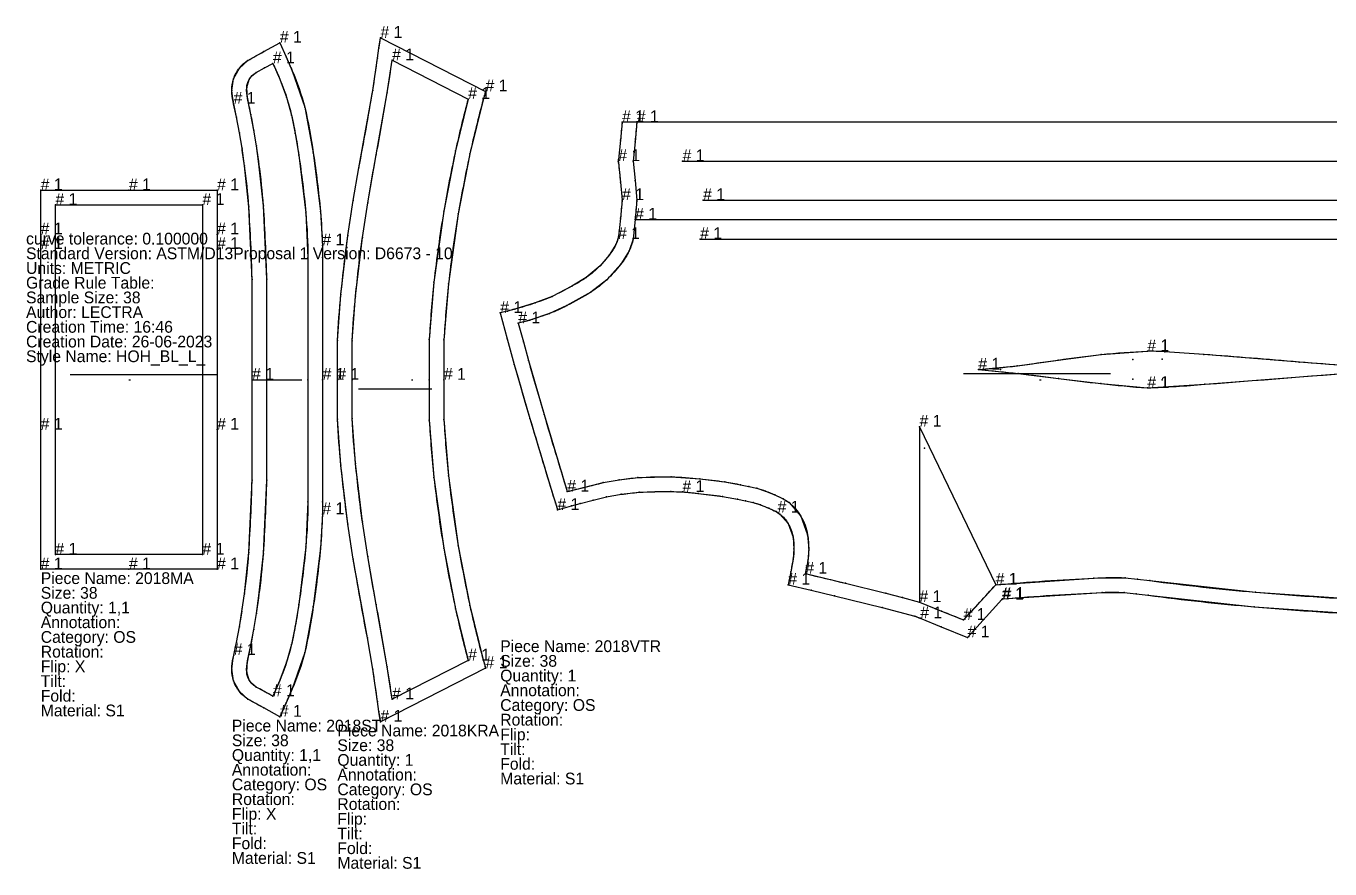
# Model space of a CAD drawing. Extents: x -10 to 7132, y -420 to 335.
# Drawn here: x -10 to 877, y -333 to 241 of the extents above; entities that cross this region are included whole.
import ezdxf
from ezdxf.enums import TextEntityAlignment as Align

# ---------------------------------------------------------------- set-up
doc = ezdxf.new("R2010")
doc.units = 0

# ---------------------------------------------------------------- blocks, each defined once
blk = doc.blocks.new('2018MA-S_38')
at = {"layer": '1'}
blk.add_lwpolyline([(-1574.891, -5104.6558), (-1574.891, -5134.6558), (-1574.891, -5144.6558), (-1574.891, -5267.4639), (-1574.891, -5362.4648), (-1634.892, -5362.4648), (-1694.891, -5362.4648), (-1694.891, -5267.4648), (-1694.891, -5144.6558), (-1694.891, -5134.6558), (-1694.891, -5104.6558), (-1634.8929, -5104.6558)], close=True, dxfattribs=at)
at = {"layer": '14'}
blk.add_lwpolyline([(-1584.891, -5114.6558), (-1584.892, -5352.4648), (-1684.891, -5352.4639), (-1684.89, -5114.6558)], close=True, dxfattribs=at)
at = {"layer": '2'}
for p in [(-1694.891, -5104.6558), (-1574.891, -5104.6558), (-1684.89, -5114.6558), (-1584.891, -5114.6558), (-1684.891, -5352.4639), (-1584.892, -5352.4648), (-1694.891, -5362.4648), (-1574.891, -5362.4648)]:
    blk.add_point(p, dxfattribs=at)
at = {"layer": '3'}
for p in [(-1634.8929, -5104.6558), (-1694.891, -5134.6558), (-1574.891, -5134.6558), (-1694.891, -5144.6558), (-1574.891, -5144.6558), (-1694.891, -5267.4648), (-1574.891, -5267.4639), (-1634.892, -5362.4648)]:
    blk.add_point(p, dxfattribs=at)
at = {"layer": '4'}
for p in [(-1634.8929, -5104.6558, 10), (-1694.891, -5134.6558, 10), (-1574.891, -5134.6558, 10), (-1694.891, -5144.6558, 10), (-1574.891, -5144.6558, 10), (-1694.891, -5267.4648, 10), (-1574.891, -5267.4639, 10), (-1634.892, -5362.4648, 10)]:
    blk.add_point(p, dxfattribs=at)
at = {"layer": '5'}
blk.add_line((-1634.8911, -5233.5596), (-1633.8911, -5233.5596), dxfattribs=at)
at = {"layer": '7'}
blk.add_line((-1674.892, -5229.9268), (-1574.891, -5229.9268), dxfattribs=at)
at = {"layer": '84'}
blk.add_lwpolyline([(-1574.891, -5104.6558), (-1574.891, -5134.6558), (-1574.891, -5144.6558), (-1574.891, -5267.4639), (-1574.891, -5362.4648), (-1634.892, -5362.4648), (-1694.891, -5362.4648), (-1694.891, -5267.4648), (-1694.891, -5144.6558), (-1694.891, -5134.6558, 0.0001), (-1694.891, -5104.6558), (-1634.8929, -5104.6558)], format="xyb", close=True, dxfattribs=at)
at = {"layer": '87'}
blk.add_lwpolyline([(-1584.891, -5114.6558), (-1584.892, -5352.4648), (-1684.891, -5352.4639), (-1684.89, -5114.6558)], close=True, dxfattribs=at)
at = {"layer": '1'}
for s, p in [('# 1', (-1694.891, -5104.6558)), ('# 1', (-1574.891, -5104.6558)), ('# 1', (-1694.891, -5362.4648)), ('# 1', (-1574.891, -5362.4648)), ('Piece Name: 2018MA', (-1694.8911, -5372.4644)), ('Size: 38', (-1694.8911, -5382.4644)), ('Quantity: 1,1', (-1694.8911, -5392.4644)), ('Annotation: ', (-1694.8911, -5402.4644)), ('Category: OS', (-1694.8911, -5412.4644)), ('Rotation: ', (-1694.8911, -5422.4644)), ('Flip: X', (-1694.8911, -5432.4644)), ('Tilt: ', (-1694.8911, -5442.4644)), ('Fold: ', (-1694.8911, -5452.4644)), ('Material: S1', (-1694.8911, -5462.4644))]:
    blk.add_text(s, height=8, dxfattribs=at).set_placement(p)
at = {"layer": '1', "flags": 2}
for p2 in [(-1694.891, -5134.6558), (-1694.891, -5144.6558), (-1694.891, -5267.4648), (-1634.8929, -5104.6558), (-1634.892, -5362.4648), (-1574.891, -5134.6558), (-1574.891, -5144.6558), (-1574.891, -5267.4639)]:
    blk.add_attdef('Dependency', text='', height=10, dxfattribs=at).set_placement((-1574.891, -5104.6558), p2, align=Align.ALIGNED)
at = {"layer": '14'}
for p in [(-1684.89, -5114.6558), (-1584.891, -5114.6558), (-1684.891, -5352.4639), (-1584.892, -5352.4648)]:
    blk.add_text('# 1', height=8, dxfattribs=at).set_placement(p)
at = {"layer": '4'}
for p in [(-1634.8929, -5104.6558), (-1694.891, -5134.6558), (-1574.891, -5134.6558), (-1694.891, -5144.6558), (-1574.891, -5144.6558), (-1694.891, -5267.4648), (-1574.891, -5267.4639), (-1634.892, -5362.4648)]:
    blk.add_text('# 1', height=8, dxfattribs=at).set_placement(p)
blk = doc.blocks.new('2018ST-S_38')
at = {"layer": '1'}
blk.add_lwpolyline([(-790.72, -4721.5801), (-801.634, -4715.5732), (-812.523, -4709.5229), (-818.286, -4704.4038), (-822.25, -4697.041), (-823.389, -4689.2271), (-822.458, -4681.5332), (-822.051, -4679.5859), (-820.287, -4670.9419), (-818.234, -4660.3262), (-816.493, -4649.8652), (-814.86, -4637.9678), (-811.867, -4609.9419), (-809.623, -4560.561), (-809.623, -4492.377), (-809.623, -4492.3701), (-809.623, -4424.1929), (-811.866, -4374.812), (-814.858, -4346.7861), (-816.49, -4334.8882), (-818.232, -4324.4282), (-820.283, -4313.812), (-822.168, -4304.5962), (-822.455, -4303.2202), (-823.389, -4295.5278), (-822.254, -4287.7119), (-818.295, -4280.3472), (-812.535, -4275.2231), (-801.647, -4269.1729), (-790.733, -4263.166), (-786.546, -4272.6689), (-782.366, -4282.1938), (-773.842, -4306.8779), (-768.014, -4338.0601), (-763.166, -4377.9468), (-761.791, -4400.9531), (-761.622, -4409.2808), (-761.622, -4492.3618), (-761.622, -4492.3701), (-761.622, -4575.4429), (-761.79, -4583.771), (-763.164, -4606.7769), (-768.012, -4646.6631), (-773.838, -4677.8462), (-782.36, -4702.5308), (-786.54, -4712.0562)], close=True, dxfattribs=at)
at = {"layer": '14'}
blk.add_lwpolyline([(-795.481, -4707.5449), (-801.146, -4704.4268), (-806.811, -4701.3091), (-809.722, -4699.0239), (-811.543, -4696.561), (-813.31, -4691.1328), (-812.647, -4683.5752), (-810.427, -4672.8521), (-808.391, -4662.0918), (-806.605, -4651.3618), (-804.941, -4639.3242), (-801.891, -4610.6318), (-799.623, -4560.6982), (-799.623, -4492.3701), (-799.623, -4424.04), (-801.891, -4374.1069), (-804.94, -4345.415), (-806.604, -4333.377), (-808.391, -4322.6479), (-810.427, -4311.8872), (-812.647, -4301.1641), (-813.31, -4293.606), (-811.544, -4288.1782), (-809.722, -4285.7148), (-806.811, -4283.4302), (-801.146, -4280.312), (-795.481, -4277.1938), (-793.511, -4281.6812), (-791.542, -4286.168), (-786.178, -4300.2339), (-782.817, -4312.3882), (-780.237, -4324.9028), (-777.879, -4339.5181), (-773.126, -4378.834), (-771.622, -4409.3589), (-771.622, -4492.3701), (-771.621, -4575.3799), (-773.127, -4605.9058), (-777.879, -4645.2212), (-780.237, -4659.8359), (-782.817, -4672.3511), (-786.179, -4684.5059), (-791.542, -4698.5708), (-793.511, -4703.0581)], close=True, dxfattribs=at)
at = {"layer": '2'}
for p in [(-790.733, -4263.166), (-818.295, -4280.3472), (-795.481, -4277.1938), (-822.254, -4287.7119), (-811.544, -4288.1782), (-813.31, -4293.606), (-771.622, -4409.3589), (-809.623, -4492.3701), (-809.623, -4492.377), (-761.622, -4492.3618), (-761.622, -4492.3701), (-771.621, -4575.3799), (-773.838, -4677.8462), (-813.31, -4691.1328), (-822.25, -4697.041), (-811.543, -4696.561), (-818.286, -4704.4038), (-795.481, -4707.5449), (-790.72, -4721.5801)]:
    blk.add_point(p, dxfattribs=at)
at = {"layer": '3'}
for p in [(-801.647, -4269.1729), (-786.546, -4272.6689), (-812.535, -4275.2231), (-806.811, -4283.4302), (-801.146, -4280.312), (-793.511, -4281.6812), (-782.366, -4282.1938), (-809.722, -4285.7148), (-791.542, -4286.168), (-823.389, -4295.5278), (-812.647, -4301.1641), (-786.178, -4300.2339), (-822.455, -4303.2202), (-822.168, -4304.5962), (-773.842, -4306.8779), (-820.283, -4313.812), (-810.427, -4311.8872), (-782.817, -4312.3882), (-818.232, -4324.4282), (-808.391, -4322.6479), (-780.237, -4324.9028), (-816.49, -4334.8882), (-806.604, -4333.377), (-804.94, -4345.415), (-777.879, -4339.5181), (-768.014, -4338.0601), (-814.858, -4346.7861), (-811.866, -4374.812), (-801.891, -4374.1069), (-773.126, -4378.834), (-763.166, -4377.9468), (-761.791, -4400.9531), (-761.622, -4409.2808), (-809.623, -4424.1929), (-799.623, -4424.04), (-799.623, -4492.3701), (-771.622, -4492.3701), (-809.623, -4560.561), (-799.623, -4560.6982), (-761.622, -4575.4429), (-761.79, -4583.771), (-811.867, -4609.9419), (-801.891, -4610.6318), (-773.127, -4605.9058), (-763.164, -4606.7769), (-814.86, -4637.9678), (-804.941, -4639.3242), (-777.879, -4645.2212), (-768.012, -4646.6631), (-816.493, -4649.8652), (-806.605, -4651.3618), (-818.234, -4660.3262), (-808.391, -4662.0918), (-780.237, -4659.8359), (-820.287, -4670.9419), (-810.427, -4672.8521), (-782.817, -4672.3511), (-822.458, -4681.5332), (-822.051, -4679.5859), (-823.389, -4689.2271), (-812.647, -4683.5752), (-786.179, -4684.5059), (-809.722, -4699.0239), (-791.542, -4698.5708), (-806.811, -4701.3091), (-801.146, -4704.4268), (-793.511, -4703.0581), (-782.36, -4702.5308), (-812.523, -4709.5229), (-801.634, -4715.5732), (-786.54, -4712.0562)]:
    blk.add_point(p, dxfattribs=at)
at = {"layer": '4'}
for p in [(-822.168, -4304.5962, 10), (-761.791, -4400.9531, 10), (-809.623, -4492.3701, 10), (-761.622, -4492.3701, 10), (-761.79, -4583.771, 10), (-822.051, -4679.5859, 10)]:
    blk.add_point(p, dxfattribs=at)
at = {"layer": '5'}
blk.add_line((-792.5054, -4492.3691), (-791.5054, -4492.3691), dxfattribs=at)
at = {"layer": '7'}
blk.add_line((-809.172, -4492.3691), (-775.839, -4492.3691), dxfattribs=at)
at = {"layer": '84'}
blk.add_lwpolyline([(-790.72, -4721.5801), (-801.634, -4715.5732, -0.0074), (-812.523, -4709.5229, -0.0825), (-818.286, -4704.4038, -0.0802), (-822.25, -4697.041, -0.0772), (-823.389, -4689.2271, -0.0559), (-822.458, -4681.5332, 0.0003), (-822.051, -4679.5859, 0.0062), (-820.287, -4670.9419), (-818.234, -4660.3262, -0.0001), (-816.493, -4649.8652, 0.0001), (-814.86, -4637.9678, 0.0196), (-811.867, -4609.9419, 0.0111), (-809.623, -4560.561), (-809.623, -4492.377), (-809.623, -4492.3701), (-809.623, -4424.1929, 0.0111), (-811.866, -4374.812, 0.0197), (-814.858, -4346.7861, -0.0001), (-816.49, -4334.8882, 0.0001), (-818.232, -4324.4282), (-820.283, -4313.812, 0.006), (-822.168, -4304.5962, -0.0002), (-822.455, -4303.2202, -0.0558), (-823.389, -4295.5278, -0.0774), (-822.254, -4287.7119, -0.0801), (-818.295, -4280.3472, -0.0825), (-812.535, -4275.2231, -0.0072), (-801.647, -4269.1729), (-790.733, -4263.166), (-786.546, -4272.6689, -0.0002), (-782.366, -4282.1938, -0.039), (-773.842, -4306.8779, -0.0254), (-768.014, -4338.0601, -0.0161), (-763.166, -4377.9468, -0.0133), (-761.791, -4400.9531, -0.0021), (-761.622, -4409.2808), (-761.622, -4492.3618), (-761.622, -4492.3701), (-761.622, -4575.4429, -0.0021), (-761.79, -4583.771, -0.0133), (-763.164, -4606.7769, -0.0162), (-768.012, -4646.6631, -0.0254), (-773.838, -4677.8462, -0.039), (-782.36, -4702.5308, -0.0001), (-786.54, -4712.0562, -0.0001)], format="xyb", close=True, dxfattribs=at)
at = {"layer": '87'}
blk.add_lwpolyline([(-795.481, -4707.5449, 0.0002), (-801.146, -4704.4268, 0.0001), (-806.811, -4701.3091, -0.0609), (-809.722, -4699.0239, -0.0734), (-811.543, -4696.561, -0.1154), (-813.31, -4691.1328, -0.0863), (-812.647, -4683.5752, -0.0013), (-810.427, -4672.8521, 0.0043), (-808.391, -4662.0918, 0.0074), (-806.605, -4651.3618, 0.0066), (-804.941, -4639.3242, 0.0192), (-801.891, -4610.6318, 0.0111), (-799.623, -4560.6982), (-799.623, -4492.3701), (-799.623, -4424.04, 0.0111), (-801.891, -4374.1069, 0.0192), (-804.94, -4345.415, 0.0066), (-806.604, -4333.377, 0.0074), (-808.391, -4322.6479, 0.0045), (-810.427, -4311.8872, -0.0015), (-812.647, -4301.1641, -0.0863), (-813.31, -4293.606, -0.1155), (-811.544, -4288.1782, -0.0733), (-809.722, -4285.7148, -0.0607), (-806.811, -4283.4302), (-801.146, -4280.312), (-795.481, -4277.1938, -0.0003), (-793.511, -4281.6812, -0.0001), (-791.542, -4286.168, -0.0216), (-786.178, -4300.2339, -0.0257), (-782.817, -4312.3882, -0.0116), (-780.237, -4324.9028, -0.01), (-777.879, -4339.5181, -0.0155), (-773.126, -4378.834, -0.0201), (-771.622, -4409.3589), (-771.622, -4492.3701), (-771.621, -4575.3799, -0.0201), (-773.127, -4605.9058, -0.0155), (-777.879, -4645.2212, -0.0101), (-780.237, -4659.8359, -0.0117), (-782.817, -4672.3511, -0.0257), (-786.179, -4684.5059, -0.0215), (-791.542, -4698.5708, 0.0001), (-793.511, -4703.0581, -0.0001)], format="xyb", close=True, dxfattribs=at)
at = {"layer": '1'}
for s, p in [('# 1', (-790.733, -4263.166)), ('# 1', (-790.72, -4721.5801)), ('Piece Name: 2018ST', (-823.3892, -4731.5801)), ('Size: 38', (-823.3892, -4741.5801)), ('Quantity: 1,1', (-823.3892, -4751.5801)), ('Annotation: ', (-823.3892, -4761.5801)), ('Category: OS', (-823.3892, -4771.5801)), ('Rotation: ', (-823.3892, -4781.5801)), ('Flip: X', (-823.3892, -4791.5801)), ('Tilt: ', (-823.3892, -4801.5801)), ('Fold: ', (-823.3892, -4811.5801)), ('Material: S1', (-823.3892, -4821.5801))]:
    blk.add_text(s, height=8, dxfattribs=at).set_placement(p)
at = {"layer": '1', "flags": 2}
for p2 in [(-822.168, -4304.5962), (-761.791, -4400.9531), (-809.623, -4492.3701), (-761.622, -4492.3701), (-761.79, -4583.771), (-822.051, -4679.5859)]:
    blk.add_attdef('Dependency', text='', height=10, dxfattribs=at).set_placement((-790.72, -4721.5801), p2, align=Align.ALIGNED)
at = {"layer": '14'}
for p in [(-795.481, -4277.1938), (-795.481, -4707.5449)]:
    blk.add_text('# 1', height=8, dxfattribs=at).set_placement(p)
at = {"layer": '4'}
for p in [(-822.168, -4304.5962), (-761.791, -4400.9531), (-809.623, -4492.3701), (-761.622, -4492.3701), (-761.79, -4583.771), (-822.051, -4679.5859)]:
    blk.add_text('# 1', height=8, dxfattribs=at).set_placement(p)
blk = doc.blocks.new('2018KRA-S_38')
at = {"layer": '1'}
blk.add_lwpolyline([(-800.378, -4165.0952), (-728.898, -4201.4951), (-729.677, -4204.3442), (-730.457, -4207.1938), (-739.538, -4244.043), (-747.407, -4284.7178), (-754.037, -4332.2969), (-757.186, -4370.5332), (-757.186, -4397.6411), (-757.186, -4397.6431), (-757.186, -4424.748), (-754.036, -4462.9839), (-747.407, -4510.564), (-739.538, -4551.2388), (-730.457, -4588.0879), (-729.678, -4590.937), (-728.898, -4593.7861), (-800.378, -4630.187), (-801.365, -4623.2642), (-802.352, -4616.3398), (-805.63, -4594.3848), (-809.268, -4573.231), (-818.856, -4519.6108), (-822.505, -4495.814), (-827.235, -4455.6108), (-829.68, -4424.4219), (-829.686, -4397.6411), (-829.686, -4397.6392), (-829.68, -4370.8608), (-827.235, -4339.6719), (-822.505, -4299.4692), (-818.878, -4275.8071), (-815.023, -4253.5942), (-805.63, -4200.8989), (-802.352, -4178.9429), (-801.365, -4172.019)], close=True, dxfattribs=at)
at = {"layer": '14'}
blk.add_lwpolyline([(-792.452, -4180.354), (-740.7, -4206.707), (-749.301, -4241.8779), (-757.268, -4283.0552), (-763.978, -4331.2148), (-767.186, -4370.2129), (-767.186, -4397.6401), (-767.186, -4425.0679), (-763.978, -4464.0659), (-757.269, -4512.2261), (-749.301, -4553.4028), (-740.699, -4588.5742), (-792.45, -4614.9282), (-795.762, -4592.7651), (-803.248, -4550.5342), (-809.003, -4517.9019), (-812.611, -4494.3589), (-817.288, -4454.5898), (-819.686, -4424.0688), (-819.686, -4397.6421), (-819.686, -4371.2148), (-817.288, -4340.6948), (-812.611, -4300.9258), (-809.003, -4277.3828), (-803.248, -4244.75), (-795.762, -4202.519)], close=True, dxfattribs=at)
at = {"layer": '2'}
for p in [(-800.378, -4165.0952), (-792.452, -4180.354), (-728.898, -4201.4951), (-740.7, -4206.707), (-829.686, -4397.6392), (-829.686, -4397.6411), (-757.186, -4397.6411), (-757.186, -4397.6431), (-740.699, -4588.5742), (-728.898, -4593.7861), (-792.45, -4614.9282), (-800.378, -4630.187)]:
    blk.add_point(p, dxfattribs=at)
at = {"layer": '3'}
for p in [(-801.365, -4172.019), (-802.352, -4178.9429), (-805.63, -4200.8989), (-795.762, -4202.519), (-730.457, -4207.1938), (-729.677, -4204.3442), (-803.248, -4244.75), (-749.301, -4241.8779), (-739.538, -4244.043), (-815.023, -4253.5942), (-818.878, -4275.8071), (-809.003, -4277.3828), (-757.268, -4283.0552), (-747.407, -4284.7178), (-822.505, -4299.4692), (-812.611, -4300.9258), (-763.978, -4331.2148), (-754.037, -4332.2969), (-827.235, -4339.6719), (-817.288, -4340.6948), (-829.68, -4370.8608), (-819.686, -4371.2148), (-767.186, -4370.2129), (-757.186, -4370.5332), (-819.686, -4397.6421), (-767.186, -4397.6401), (-829.68, -4424.4219), (-819.686, -4424.0688), (-767.186, -4425.0679), (-757.186, -4424.748), (-827.235, -4455.6108), (-817.288, -4454.5898), (-763.978, -4464.0659), (-754.036, -4462.9839), (-822.505, -4495.814), (-812.611, -4494.3589), (-757.269, -4512.2261), (-747.407, -4510.564), (-818.856, -4519.6108), (-809.003, -4517.9019), (-803.248, -4550.5342), (-749.301, -4553.4028), (-739.538, -4551.2388), (-809.268, -4573.231), (-795.762, -4592.7651), (-730.457, -4588.0879), (-729.678, -4590.937), (-805.63, -4594.3848), (-802.352, -4616.3398), (-801.365, -4623.2642)]:
    blk.add_point(p, dxfattribs=at)
at = {"layer": '4'}
for p in [(-829.686, -4397.6392, 10), (-757.186, -4397.6431, 10)]:
    blk.add_point(p, dxfattribs=at)
at = {"layer": '5'}
blk.add_line((-779.292, -4397.6406), (-778.292, -4397.6406), dxfattribs=at)
at = {"layer": '7'}
blk.add_line((-815.319, -4403.7881), (-765.319, -4403.7881), dxfattribs=at)
at = {"layer": '84'}
blk.add_lwpolyline([(-800.378, -4165.0952), (-728.898, -4201.4951, -0.0003), (-729.677, -4204.3442, -0.0005), (-730.457, -4207.1938, 0.0138), (-739.538, -4244.043, 0.012), (-747.407, -4284.7178, 0.0146), (-754.037, -4332.2969, 0.0122), (-757.186, -4370.5332), (-757.186, -4397.6411), (-757.186, -4397.6431), (-757.186, -4424.748, 0.0122), (-754.036, -4462.9839, 0.0146), (-747.407, -4510.564, 0.012), (-739.538, -4551.2388, 0.0138), (-730.457, -4588.0879, -0.0002), (-729.678, -4590.937, 0.0001), (-728.898, -4593.7861), (-800.378, -4630.187, 0.0001), (-801.365, -4623.2642, -0.0001), (-802.352, -4616.3398, 0.0068), (-805.63, -4594.3848), (-809.268, -4573.231, -0.0042), (-818.856, -4519.6108, -0.0061), (-822.505, -4495.814, -0.0103), (-827.235, -4455.6108, -0.0082), (-829.68, -4424.4219, -0.0004), (-829.686, -4397.6411, -0.0004), (-829.686, -4397.6392, -0.0004), (-829.68, -4370.8608, -0.0081), (-827.235, -4339.6719, -0.0103), (-822.505, -4299.4692, -0.006), (-818.878, -4275.8071), (-815.023, -4253.5942, 0.0049), (-805.63, -4200.8989, 0.0067), (-802.352, -4178.9429, 0.0001), (-801.365, -4172.019, 0.0002)], format="xyb", close=True, dxfattribs=at)
at = {"layer": '87'}
blk.add_lwpolyline([(-792.452, -4180.354), (-740.7, -4206.707, 0.013), (-749.301, -4241.8779, 0.012), (-757.268, -4283.0552, 0.0146), (-763.978, -4331.2148, 0.0122), (-767.186, -4370.2129), (-767.186, -4397.6401), (-767.186, -4425.0679, 0.0122), (-763.978, -4464.0659, 0.0146), (-757.269, -4512.2261, 0.012), (-749.301, -4553.4028, 0.013), (-740.699, -4588.5742), (-792.45, -4614.9282, 0.0068), (-795.762, -4592.7651, 0.0051), (-803.248, -4550.5342, -0.0043), (-809.003, -4517.9019, -0.006), (-812.611, -4494.3589, -0.0103), (-817.288, -4454.5898, -0.0079), (-819.686, -4424.0688), (-819.686, -4397.6421), (-819.686, -4371.2148, -0.0079), (-817.288, -4340.6948, -0.0103), (-812.611, -4300.9258, -0.006), (-809.003, -4277.3828, -0.0043), (-803.248, -4244.75, 0.0051), (-795.762, -4202.519, 0.0068)], format="xyb", close=True, dxfattribs=at)
at = {"layer": '1'}
for s, p in [('# 1', (-800.378, -4165.0952)), ('# 1', (-728.898, -4201.4951)), ('# 1', (-728.898, -4593.7861)), ('# 1', (-800.378, -4630.187)), ('Piece Name: 2018KRA', (-829.686, -4640.1865)), ('Size: 38', (-829.686, -4650.1865)), ('Quantity: 1', (-829.686, -4660.1865)), ('Annotation: ', (-829.686, -4670.1865)), ('Category: OS', (-829.686, -4680.1865)), ('Rotation: ', (-829.686, -4690.1865)), ('Flip: ', (-829.686, -4700.1865)), ('Tilt: ', (-829.686, -4710.1865)), ('Fold: ', (-829.686, -4720.1865)), ('Material: S1', (-829.686, -4730.1865))]:
    blk.add_text(s, height=8, dxfattribs=at).set_placement(p)
at = {"layer": '1', "flags": 2}
for p2 in [(-829.686, -4397.6392), (-757.186, -4397.6431)]:
    blk.add_attdef('Dependency', text='', height=10, dxfattribs=at).set_placement((-800.378, -4165.0952), p2, align=Align.ALIGNED)
at = {"layer": '14'}
for p in [(-792.452, -4180.354), (-740.7, -4206.707), (-740.699, -4588.5742), (-792.45, -4614.9282)]:
    blk.add_text('# 1', height=8, dxfattribs=at).set_placement(p)
at = {"layer": '4'}
for p in [(-829.686, -4397.6392), (-757.186, -4397.6431)]:
    blk.add_text('# 1', height=8, dxfattribs=at).set_placement(p)
blk = doc.blocks.new('2018VTR-S_38')
at = {"layer": '1'}
blk.add_lwpolyline([(777.385, -4739.061), (126.661, -4739.0498), (126.661, -4739.0503), (125.563, -4751.3301), (124.166, -4764.4961), (124.054, -4765.5518), (124.054, -4765.5522), (124.166, -4766.6089), (125.563, -4779.7749), (126.659, -4792.0552), (126.659, -4792.0562), (125.562, -4804.3359), (124.221, -4816.9668), (123.851, -4818.5532), (122.448, -4822.3042), (117.865, -4829.5371), (111.643, -4836.6748), (102.326, -4844.6758), (92.422, -4850.6689), (79.134, -4857.522), (67.491, -4862.0161), (53.587, -4866.1392), (48.685, -4867.4722), (43.782, -4868.8091), (48.535, -4886.2871), (53.302, -4903.7739), (63.966, -4940.6768), (79.792, -4993.1802), (81.249, -4997.9692), (82.704, -5002.7568), (92.264, -4999.8618), (98.091, -4998.3652), (107.05, -4996.1479), (116.01, -4993.9321), (126.131, -4992.1382), (138.243, -4990.7612), (159.801, -4990.2251), (167.709, -4990.5542), (178.465, -4991.5352), (194.96, -4993.563), (205.267, -4995.4609), (210.517, -4996.583), (215.766, -4997.7051), (220.861, -4999.3521), (226.572, -5001.605), (231.361, -5003.9302), (232.446, -5004.5801), (234.047, -5005.6631), (239.549, -5011.98), (242.989, -5021.3032), (243.568, -5029.1748), (243.033, -5036.186), (241.379, -5044.8999), (239.725, -5053.6138), (255.384, -5057.3418), (271.047, -5061.0669), (303.514, -5069.0342), (325.779, -5074.9561), (329.506, -5076.4561), (343.742, -5082.189), (361.706, -5089.4229), (385.08, -5063.7681), (385.536, -5063.2661), (453.328, -5058.8198), (468.26, -5058.8599), (476.37, -5059.8091), (484.481, -5060.7578), (556.701, -5068.6641), (646.524, -5074.7378), (700.271, -5077.1958), (745.988, -5077.3301), (747.09, -5077.5742), (753.863, -5079.0708), (761.751, -5080.7461), (762.339, -5074.8179), (762.926, -5068.8892), (771.689, -4964.4932), (777.512, -4840.7612), (777.515, -4818.563), (777.515, -4792.0488), (777.513, -4789.9102), (777.494, -4765.5752)], close=True, dxfattribs=at)
at = {"layer": '13'}
for p in [(474.004, -4900.5039), (493.971, -4900.1802), (384.005, -4907.3042), (637.005, -4907.3071), (474.024, -4913.8579), (493.964, -4914.269), (332.335, -4960.7969)]:
    blk.add_point(p, dxfattribs=at)
at = {"layer": '14'}
blk.add_lwpolyline([(761.368, -4739.061), (136.7, -4739.0508), (135.516, -4752.3032), (134.11, -4765.5518), (135.516, -4778.7998), (136.699, -4792.0518), (135.515, -4805.3052), (134.109, -4818.5542), (131.459, -4826.6519), (125.763, -4835.6729), (116.224, -4846.1699), (105.326, -4854.7578), (89.098, -4863.7969), (77.365, -4869.1689), (63.923, -4873.686), (56.05, -4875.8311), (59.496, -4888.4731), (62.941, -4901.1152), (73.55, -4937.8232), (89.362, -4990.2808), (101.609, -4987.207), (113.863, -4984.1611), (124.715, -4982.2378), (137.472, -4980.7881), (160.009, -4980.2261), (179.576, -4981.5811), (196.461, -4983.6748), (207.316, -4985.6729), (212.8, -4986.8452), (218.282, -4988.0171), (224.25, -4989.9419), (230.56, -4992.4321), (236.252, -4995.2021), (240.197, -4997.7622), (248.204, -5006.9502), (252.869, -5019.6548), (253.576, -5029.1699), (252.924, -5037.7021), (252.127, -5041.9009), (251.332, -5046.0991), (278.683, -5052.644), (305.997, -5059.3472), (317.474, -5062.3999), (328.953, -5065.4521), (343.976, -5071.5029), (358.999, -5077.5508), (380.812, -5053.605), (447.638, -5049.0508), (468.974, -5048.875), (477.357, -5049.856), (485.741, -5050.8379), (557.566, -5058.7012), (647.079, -5064.708), (700.528, -5067.1982), (747.003, -5067.313), (755.717, -4963.54), (761.514, -4840.4868), (761.514, -4809.6499), (761.515, -4778.812), (761.516, -4743.6401)], close=True, dxfattribs=at)
at = {"layer": '2'}
for p in [(126.661, -4739.0498), (126.661, -4739.0503), (136.7, -4739.0508), (761.368, -4739.061), (777.385, -4739.061), (124.054, -4765.5518), (124.054, -4765.5522), (167.849, -4765.5518), (646.215, -4765.5601), (126.659, -4792.0552), (126.659, -4792.0562), (181.771, -4792.0542), (670.082, -4792.062), (135.515, -4805.3052), (761.515, -4805.3149), (179.782, -4818.5552), (670.082, -4818.563), (761.514, -4840.4868), (777.512, -4840.7612), (43.782, -4868.8091), (56.05, -4875.8311), (483.98, -4894.8042), (483.9801, -4894.8042), (369.005, -4907.3032), (369.0051, -4907.3032), (652.0049, -4907.3071), (652.005, -4907.3071), (483.9799, -4919.8062), (483.98, -4919.8062), (328.996, -4946.1729), (328.996, -4946.1733), (89.362, -4990.2808), (240.197, -4997.7622), (82.704, -5002.7568), (234.047, -5005.6631), (248.204, -5006.9502), (239.549, -5011.98), (251.332, -5046.0991), (239.725, -5053.6138), (380.809, -5053.606), (380.812, -5053.605), (447.638, -5049.0508), (385.536, -5063.2661), (453.328, -5058.8198), (328.95, -5065.4512), (747.003, -5067.313), (325.779, -5074.9561), (358.999, -5077.5508), (745.988, -5077.3301), (761.751, -5080.7461), (361.706, -5089.4229)]:
    blk.add_point(p, dxfattribs=at)
at = {"layer": '3'}
for p in [(761.516, -4743.6401), (125.563, -4751.3301), (135.516, -4752.3032), (124.166, -4764.4961), (124.166, -4766.6089), (134.11, -4765.5518), (777.494, -4765.5752), (125.563, -4779.7749), (135.516, -4778.7998), (761.515, -4778.812), (136.699, -4792.0518), (777.513, -4789.9102), (777.515, -4792.0488), (125.562, -4804.3359), (135.515, -4805.3052), (761.514, -4809.6499), (122.448, -4822.3042), (123.851, -4818.5532), (124.221, -4816.9668), (134.109, -4818.5542), (777.515, -4818.563), (117.865, -4829.5371), (131.459, -4826.6519), (111.643, -4836.6748), (125.763, -4835.6729), (92.422, -4850.6689), (102.326, -4844.6758), (116.224, -4846.1699), (79.134, -4857.522), (105.326, -4854.7578), (48.685, -4867.4722), (53.587, -4866.1392), (67.491, -4862.0161), (89.098, -4863.7969), (63.923, -4873.686), (77.365, -4869.1689), (48.535, -4886.2871), (59.496, -4888.4731), (495.741, -4895.1909), (53.302, -4903.7739), (62.941, -4901.1152), (423.198, -4900.8418), (452.574, -4897.0928), (522.452, -4897.0161), (587.228, -4902.167), (395.471, -4904.6968), (396.178, -4909.96), (423.515, -4913.334), (452.341, -4916.8179), (522.992, -4917.335), (73.55, -4937.8232), (63.966, -4940.6768), (755.717, -4963.54), (771.689, -4964.4932), (113.863, -4984.1611), (124.715, -4982.2378), (137.472, -4980.7881), (160.009, -4980.2261), (179.576, -4981.5811), (196.461, -4983.6748), (79.792, -4993.1802), (101.609, -4987.207), (126.131, -4992.1382), (138.243, -4990.7612), (159.801, -4990.2251), (167.709, -4990.5542), (178.465, -4991.5352), (207.316, -4985.6729), (212.8, -4986.8452), (218.282, -4988.0171), (224.25, -4989.9419), (230.56, -4992.4321), (81.249, -4997.9692), (92.264, -4999.8618), (98.091, -4998.3652), (107.05, -4996.1479), (116.01, -4993.9321), (194.96, -4993.563), (205.267, -4995.4609), (210.517, -4996.583), (215.766, -4997.7051), (220.861, -4999.3521), (226.572, -5001.605), (236.252, -4995.2021), (231.361, -5003.9302), (232.446, -5004.5801), (252.869, -5019.6548), (242.989, -5021.3032), (243.033, -5036.186), (243.568, -5029.1748), (253.576, -5029.1699), (241.379, -5044.8999), (252.127, -5041.9009), (252.924, -5037.7021), (278.683, -5052.644), (468.974, -5048.875), (477.357, -5049.856), (485.741, -5050.8379), (255.384, -5057.3418), (271.047, -5061.0669), (305.997, -5059.3472), (317.474, -5062.3999), (385.08, -5063.7681), (468.26, -5058.8599), (476.37, -5059.8091), (484.481, -5060.7578), (557.566, -5058.7012), (303.514, -5069.0342), (328.953, -5065.4521), (343.976, -5071.5029), (556.701, -5068.6641), (647.079, -5064.708), (700.528, -5067.1982), (762.926, -5068.8892), (329.506, -5076.4561), (646.524, -5074.7378), (700.271, -5077.1958), (747.09, -5077.5742), (753.863, -5079.0708), (762.339, -5074.8179), (343.742, -5082.189)]:
    blk.add_point(p, dxfattribs=at)
at = {"layer": '4'}
for p in [(126.661, -4739.0503, 10), (124.054, -4765.5522, 10), (777.494, -4765.5752, 10), (126.659, -4792.0562, 10), (777.515, -4792.0488, 10), (123.851, -4818.5532, 10), (777.515, -4818.563, 10), (167.709, -4990.5542, 10), (232.446, -5004.5801, 10), (385.08, -5063.7681, 10), (329.506, -5076.4561, 10), (747.09, -5077.5742, 10)]:
    blk.add_point(p, dxfattribs=at)
at = {"layer": '5'}
blk.add_line((410.6421, -4914.2402), (411.6421, -4914.2402), dxfattribs=at)
at = {"layer": '7'}
blk.add_line((358.797, -4909.9048), (458.797, -4909.9048), dxfattribs=at)
at = {"layer": '8'}
for points in [[(167.849, -4765.5518), (646.215, -4765.5601)], [(181.771, -4792.0542), (670.082, -4792.062)], [(135.515, -4805.3052), (761.515, -4805.3149)], [(179.782, -4818.5552), (670.082, -4818.563)], [(369.005, -4907.3032), (395.471, -4904.6968), (423.198, -4900.8418), (452.574, -4897.0928), (483.98, -4894.8042)], [(652.0049, -4907.3071), (587.228, -4902.167), (522.452, -4897.0161), (495.741, -4895.1909), (483.9801, -4894.8042)], [(369.0051, -4907.3032), (396.178, -4909.96), (423.515, -4913.334), (452.341, -4916.8179), (483.9799, -4919.8062)], [(483.98, -4919.8062), (522.992, -4917.335), (652.005, -4907.3071)], [(328.996, -4946.1729), (328.95, -5065.4512)], [(328.996, -4946.1733), (380.809, -5053.606)]]:
    blk.add_lwpolyline(points, dxfattribs=at)
at = {"layer": '84'}
blk.add_lwpolyline([(777.385, -4739.061), (126.661, -4739.0498, 0.0002), (126.661, -4739.0503, 0.0002), (125.563, -4751.3301), (124.166, -4764.4961, -0.0003), (124.054, -4765.5518, -0.0015), (124.054, -4765.5522, -0.0015), (124.166, -4766.6089, -0.0001), (125.563, -4779.7749), (126.659, -4792.0552, -0.0001), (126.659, -4792.0562, -0.0001), (125.562, -4804.3359), (124.221, -4816.9668, -0.025), (123.851, -4818.5532, -0.0456), (122.448, -4822.3042, -0.0551), (117.865, -4829.5371, -0.0276), (111.643, -4836.6748, -0.042), (102.326, -4844.6758, -0.0299), (92.422, -4850.6689, -0.0189), (79.134, -4857.522, -0.0355), (67.491, -4862.0161, -0.024), (53.587, -4866.1392, 0.0011), (48.685, -4867.4722), (43.782, -4868.8091), (48.535, -4886.2871), (53.302, -4903.7739, 0.0034), (63.966, -4940.6768, 0.0023), (79.792, -4993.1802), (81.249, -4997.9692), (82.704, -5002.7568), (92.264, -4999.8618), (98.091, -4998.3652), (107.05, -4996.1479), (116.01, -4993.9321, -0.0168), (126.131, -4992.1382, -0.0145), (138.243, -4990.7612, -0.0219), (159.801, -4990.2251, -0.0122), (167.709, -4990.5542, -0.0168), (178.465, -4991.5352, -0.0125), (194.96, -4993.563, -0.0178), (205.267, -4995.4609), (210.517, -4996.583), (215.766, -4997.7051, -0.0165), (220.861, -4999.3521, -0.0155), (226.572, -5001.605, -0.026), (231.361, -5003.9302, -0.0008), (232.446, -5004.5801, -0.0242), (234.047, -5005.6631, -0.0965), (239.549, -5011.98, -0.086), (242.989, -5021.3032, -0.0355), (243.568, -5029.1748, -0.0397), (243.033, -5036.186, -0.0002), (241.379, -5044.8999, 0.0002), (239.725, -5053.6138), (255.384, -5057.3418), (271.047, -5061.0669), (303.514, -5069.0342), (325.779, -5074.9561, 0.0003), (329.506, -5076.4561), (343.742, -5082.189), (361.706, -5089.4229), (385.08, -5063.7681, 0.0001), (385.536, -5063.2661, -0.0081), (453.328, -5058.8198, -0.0151), (468.26, -5058.8599), (476.37, -5059.8091), (484.481, -5060.7578, 0.0114), (556.701, -5068.6641, 0.0087), (646.524, -5074.7378, 0.0094), (700.271, -5077.1958, 0.0116), (745.988, -5077.3301), (747.09, -5077.5742, -0.0001), (753.863, -5079.0708, 0.005), (761.751, -5080.7461, 0.0001), (762.339, -5074.8179, 0.0003), (762.926, -5068.8892, 0.0099), (771.689, -4964.4932, 0.0084), (777.512, -4840.7612, 0.0002), (777.515, -4818.563, 0.0001), (777.515, -4792.0488), (777.513, -4789.9102, 0.0001), (777.494, -4765.5752, 0.006)], format="xyb", close=True, dxfattribs=at)
at = {"layer": '85'}
for points in [[(167.849, -4765.5518), (646.215, -4765.5601)], [(181.771, -4792.0542), (670.082, -4792.062)], [(135.515, -4805.3052), (761.515, -4805.3149)], [(179.782, -4818.5552), (670.082, -4818.563)], [(328.996, -4946.1729), (328.95, -5065.4512)], [(328.996, -4946.1733), (380.809, -5053.606)]]:
    blk.add_lwpolyline(points, dxfattribs=at)
for points in [[(369.005, -4907.3032, 0.017), (395.471, -4904.6968, 0.0032), (423.198, -4900.8418, -0.0086), (452.574, -4897.0928, -0.0182), (483.98, -4894.8042)], [(652.0049, -4907.3071, -0.0016), (587.228, -4902.167, 0.0015), (522.452, -4897.0161, 0.0043), (495.741, -4895.1909, 0.0173), (483.9801, -4894.8042)], [(369.0051, -4907.3032, -0.0097), (396.178, -4909.96, -0.0028), (423.515, -4913.334, 0.0038), (452.341, -4916.8179, 0.0088), (483.9799, -4919.8062)], [(483.98, -4919.8062, 0.0097), (522.992, -4917.335, -0.0005), (652.005, -4907.3071)]]:
    blk.add_lwpolyline(points, format="xyb", dxfattribs=at)
at = {"layer": '87'}
blk.add_lwpolyline([(761.368, -4739.061), (136.7, -4739.0508, -0.0001), (135.516, -4752.3032), (134.11, -4765.5518), (135.516, -4778.7998), (136.699, -4792.0518, -0.0001), (135.515, -4805.3052), (134.109, -4818.5542, -0.069), (131.459, -4826.6519, -0.0549), (125.763, -4835.6729, -0.041), (116.224, -4846.1699, -0.0419), (105.326, -4854.7578, -0.0161), (89.098, -4863.7969, -0.0232), (77.365, -4869.1689, -0.0106), (63.923, -4873.686, -0.0184), (56.05, -4875.8311, -0.0001), (59.496, -4888.4731), (62.941, -4901.1152, 0.0034), (73.55, -4937.8232, 0.0023), (89.362, -4990.2808, -0.0055), (101.609, -4987.207, 0.0018), (113.863, -4984.1611, -0.0168), (124.715, -4982.2378, -0.0144), (137.472, -4980.7881, -0.0218), (160.009, -4980.2261, -0.0252), (179.576, -4981.5811, -0.0115), (196.461, -4983.6748, -0.0177), (207.316, -4985.6729), (212.8, -4986.8452), (218.282, -4988.0171, -0.0166), (224.25, -4989.9419, -0.0152), (230.56, -4992.4321, -0.0264), (236.252, -4995.2021, -0.0349), (240.197, -4997.7622, -0.0963), (248.204, -5006.9502, -0.0867), (252.869, -5019.6548, -0.0356), (253.576, -5029.1699, -0.0397), (252.924, -5037.7021, 0.0002), (252.127, -5041.9009, -0.0001), (251.332, -5046.0991, -0.0022), (278.683, -5052.644), (305.997, -5059.3472), (317.474, -5062.3999), (328.953, -5065.4521), (343.976, -5071.5029, 0.0001), (358.999, -5077.5508, -0.0001), (380.812, -5053.605, -0.0072), (447.638, -5049.0508, -0.0227), (468.974, -5048.875), (477.357, -5049.856), (485.741, -5050.8379, 0.0114), (557.566, -5058.7012, 0.0093), (647.079, -5064.708, 0.0103), (700.528, -5067.1982, 0.0118), (747.003, -5067.313, 0.01), (755.717, -4963.54, 0.0084), (761.514, -4840.4868), (761.514, -4809.6499, 0.0001), (761.515, -4778.812, 0.0019), (761.516, -4743.6401, 0.0148)], format="xyb", close=True, dxfattribs=at)
at = {"layer": '1'}
for s, p in [('# 1', (126.661, -4739.0498)), ('# 1', (777.385, -4739.061)), ('# 1', (43.782, -4868.8091)), ('# 1', (82.704, -5002.7568)), ('# 1', (239.725, -5053.6138)), ('# 1', (385.536, -5063.2661)), ('# 1', (761.751, -5080.7461)), ('# 1', (361.706, -5089.4229)), ('Piece Name: 2018VTR', (43.7681, -5099.4194)), ('Size: 38', (43.7681, -5109.4194)), ('Quantity: 1', (43.7681, -5119.4194)), ('Annotation: ', (43.7681, -5129.4194)), ('Category: OS', (43.7681, -5139.4194)), ('Rotation: ', (43.7681, -5149.4194)), ('Flip: ', (43.7681, -5159.4194)), ('Tilt: ', (43.7681, -5169.4194)), ('Fold: ', (43.7681, -5179.4194)), ('Material: S1', (43.7681, -5189.4194))]:
    blk.add_text(s, height=8, dxfattribs=at).set_placement(p)
at = {"layer": '1', "flags": 2}
for p2 in [(126.661, -4739.0503), (124.054, -4765.5522), (123.851, -4818.5532), (126.659, -4792.0562), (167.709, -4990.5542), (232.446, -5004.5801), (329.506, -5076.4561), (385.08, -5063.7681), (747.09, -5077.5742), (777.494, -4765.5752), (777.515, -4792.0488), (777.515, -4818.563)]:
    blk.add_attdef('Dependency', text='', height=10, dxfattribs=at).set_placement((777.385, -4739.061), p2, align=Align.ALIGNED)
at = {"layer": '14'}
for p in [(136.7, -4739.0508), (761.368, -4739.061), (56.05, -4875.8311), (89.362, -4990.2808), (251.332, -5046.0991), (380.812, -5053.605), (747.003, -5067.313), (358.999, -5077.5508)]:
    blk.add_text('# 1', height=8, dxfattribs=at).set_placement(p)
at = {"layer": '15'}
blk.add_text('VM', height=6, rotation=179.9991, dxfattribs=at).set_placement((724.9761, -4811.498))
at = {"layer": '4'}
for p in [(126.661, -4739.0503), (124.054, -4765.5522), (777.494, -4765.5752), (126.659, -4792.0562), (777.515, -4792.0488), (123.851, -4818.5532), (777.515, -4818.563), (167.709, -4990.5542), (232.446, -5004.5801), (385.08, -5063.7681), (329.506, -5076.4561), (747.09, -5077.5742)]:
    blk.add_text('# 1', height=8, dxfattribs=at).set_placement(p)
at = {"layer": '8'}
for p in [(167.849, -4765.5518), (646.215, -4765.5601), (181.771, -4792.0542), (670.082, -4792.062), (135.515, -4805.3052), (761.515, -4805.3149), (179.782, -4818.5552), (670.082, -4818.563), (483.98, -4894.8042), (483.9801, -4894.8042), (369.005, -4907.3032), (369.0051, -4907.3032), (652.0049, -4907.3071), (652.005, -4907.3071), (483.9799, -4919.8062), (483.98, -4919.8062), (328.996, -4946.1729), (328.996, -4946.1733), (380.809, -5053.606), (328.95, -5065.4512)]:
    blk.add_text('# 1', height=8, dxfattribs=at).set_placement(p)

msp = doc.modelspace()

# ---------------------------------------------------------------- block references
at = {"layer": '1'}
for name, p in [('2018KRA-S_38', (1031.4536, 4397.6406)), ('2018ST-S_38', (953.3892, 4492.3691)), ('2018VTR-S_38', (268.7876, 4914.2402)), ('2018MA-S_38', (1694.8911, 5233.5596))]:
    msp.add_blockref(name, p, dxfattribs=at)

# ---------------------------------------------------------------- texts
for s, p in [('curve tolerance: 0.100000', (-10, 92)), ('Standard Version: ASTM/D13Proposal 1 Version: D6673 - 10', (-10, 82)), ('Units: METRIC', (-10, 72)), ('Grade Rule Table:', (-10, 62)), ('Sample Size: 38', (-10, 52)), ('Author: LECTRA', (-10, 42)), ('Creation Time: 16:46', (-10, 32)), ('Creation Date: 26-06-2023', (-10, 22)), ('Style Name: HOH_BL_L_', (-10, 12))]:
    msp.add_text(s, height=8, dxfattribs=at).set_placement(p)

doc.saveas('drawing.dxf')
